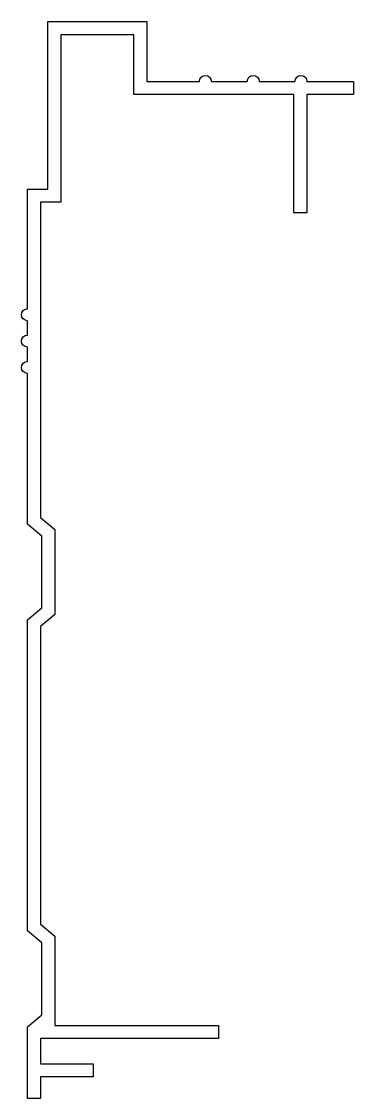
# Model space of a CAD drawing. Extents: x 164 to 191.8, y 150.3 to 240.3.
import ezdxf

# ---------------------------------------------------------------- set-up
doc = ezdxf.new("R2010")
doc.units = 0
doc.layers.get('0').update_dxf_attribs({"linetype": 'CONTINUOUS'})

msp = doc.modelspace()

# ---------------------------------------------------------------- linework, layer by layer
msp.add_lwpolyline([(165.635, 155.28), (165.635, 153.18), (170.035, 153.18), (170.035, 152.08), (165.635, 152.08), (165.635, 150.28), (164.535, 150.28), (164.535, 156.28), (165.735, 157.28), (165.735, 163.28), (164.535, 164.28), (164.535, 190.28), (165.735, 191.28), (165.735, 197.28), (164.535, 198.28), (164.535, 210.88, -1), (164.535, 211.88), (164.535, 213.08, -1), (164.535, 214.08), (164.535, 215.28, -1), (164.535, 216.28), (164.535, 226.28), (166.235, 226.28), (166.235, 240.28), (174.535, 240.28), (174.535, 235.28), (178.935, 235.28, -1), (179.935, 235.28), (182.935, 235.28, -1), (183.935, 235.28), (186.935, 235.28, -1), (187.935, 235.28), (191.835, 235.28), (191.835, 234.18), (187.935, 234.18), (187.935, 224.28), (186.835, 224.28), (186.835, 234.18), (173.435, 234.18), (173.435, 239.18), (167.335, 239.18), (167.335, 225.18), (165.635, 225.18), (165.635, 198.842), (166.835, 197.842), (166.835, 190.718), (165.635, 189.718), (165.635, 164.842), (166.835, 163.842), (166.835, 156.38), (180.535, 156.38), (180.535, 155.28)], format="xyb", close=True)

doc.saveas('drawing.dxf')
